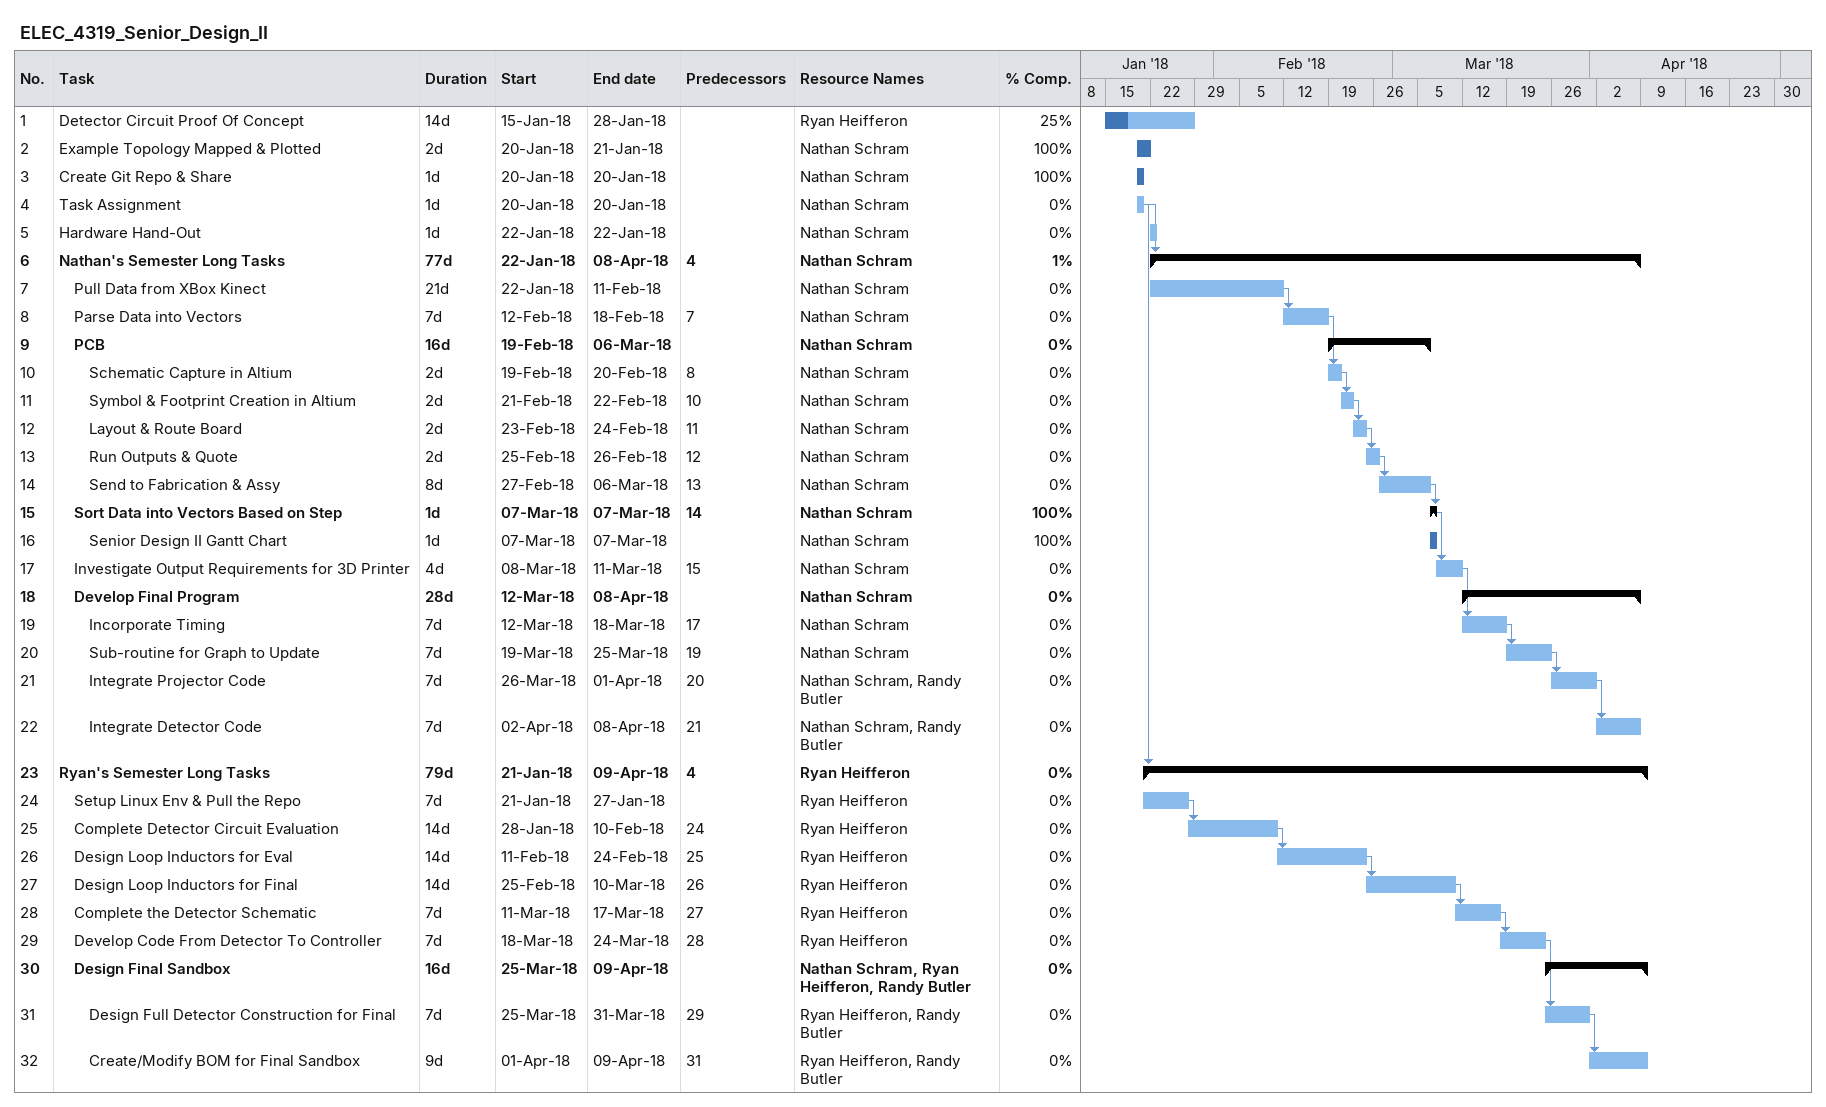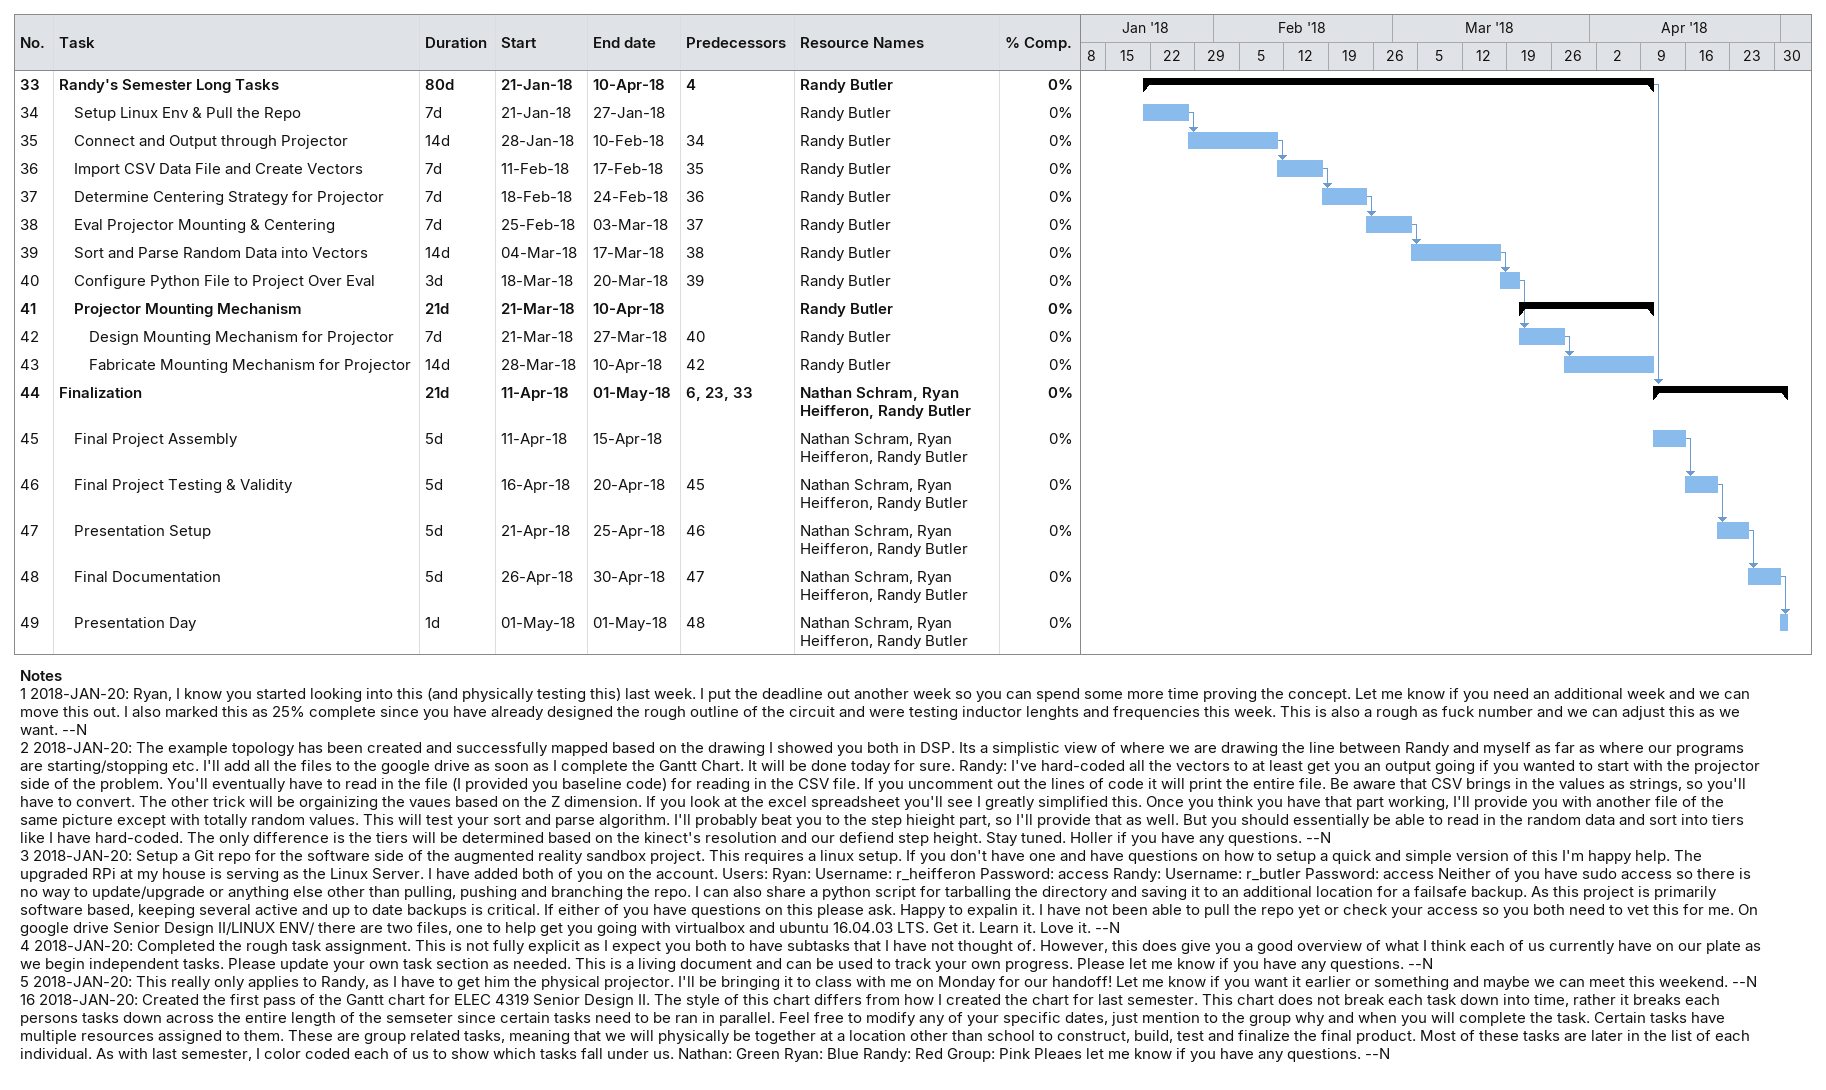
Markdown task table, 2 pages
ELEC_4319_Senior_Design_II

| ID | Level | Task | Duration | Start | Finish | Predecessors | Resources | % complete |
|---|---|---|---|---|---|---|---|---|
| 1 | 1 | Detector Circuit Proof Of Concept | 14d | 2018-01-15 | 2018-01-28 |  | Ryan Heifferon | 25 |
| 2 | 1 | Example Topology Mapped & Plotted | 2d | 2018-01-20 | 2018-01-21 |  | Nathan Schram | 100 |
| 3 | 1 | Create Git Repo & Share | 1d | 2018-01-20 | 2018-01-20 |  | Nathan Schram | 100 |
| 4 | 1 | Task Assignment | 1d | 2018-01-20 | 2018-01-20 |  | Nathan Schram | 0 |
| 5 | 1 | Hardware Hand-Out | 1d | 2018-01-22 | 2018-01-22 |  | Nathan Schram | 0 |
| 6 | 1 | **Nathan's Semester Long Tasks** | 77d | 2018-01-22 | 2018-04-08 | 4 | Nathan Schram | 1 |
| 7 | 2 | Pull Data from XBox Kinect | 21d | 2018-01-22 | 2018-02-11 |  | Nathan Schram | 0 |
| 8 | 2 | Parse Data into Vectors | 7d | 2018-02-12 | 2018-02-18 | 7 | Nathan Schram | 0 |
| 9 | 2 | **PCB** | 16d | 2018-02-19 | 2018-03-06 |  | Nathan Schram | 0 |
| 10 | 3 | Schematic Capture in Altium | 2d | 2018-02-19 | 2018-02-20 | 8 | Nathan Schram | 0 |
| 11 | 3 | Symbol & Footprint Creation in Altium | 2d | 2018-02-21 | 2018-02-22 | 10 | Nathan Schram | 0 |
| 12 | 3 | Layout & Route Board | 2d | 2018-02-23 | 2018-02-24 | 11 | Nathan Schram | 0 |
| 13 | 3 | Run Outputs & Quote | 2d | 2018-02-25 | 2018-02-26 | 12 | Nathan Schram | 0 |
| 14 | 3 | Send to Fabrication & Assy | 8d | 2018-02-27 | 2018-03-06 | 13 | Nathan Schram | 0 |
| 15 | 2 | **Sort Data into Vectors Based on Step** | 1d | 2018-03-07 | 2018-03-07 | 14 | Nathan Schram | 100 |
| 16 | 3 | Senior Design II Gantt Chart | 1d | 2018-03-07 | 2018-03-07 |  | Nathan Schram | 100 |
| 17 | 2 | Investigate Output Requirements for 3D Printer | 4d | 2018-03-08 | 2018-03-11 | 15 | Nathan Schram | 0 |
| 18 | 2 | **Develop Final Program** | 28d | 2018-03-12 | 2018-04-08 |  | Nathan Schram | 0 |
| 19 | 3 | Incorporate Timing | 7d | 2018-03-12 | 2018-03-18 | 17 | Nathan Schram | 0 |
| 20 | 3 | Sub-routine for Graph to Update | 7d | 2018-03-19 | 2018-03-25 | 19 | Nathan Schram | 0 |
| 21 | 3 | Integrate Projector Code | 7d | 2018-03-26 | 2018-04-01 | 20 | Nathan Schram, Randy Butler | 0 |
| 22 | 3 | Integrate Detector Code | 7d | 2018-04-02 | 2018-04-08 | 21 | Nathan Schram, Randy Butler | 0 |
| 23 | 1 | **Ryan's Semester Long Tasks** | 79d | 2018-01-21 | 2018-04-09 | 4 | Ryan Heifferon | 0 |
| 24 | 2 | Setup Linux Env & Pull the Repo | 7d | 2018-01-21 | 2018-01-27 |  | Ryan Heifferon | 0 |
| 25 | 2 | Complete Detector Circuit Evaluation | 14d | 2018-01-28 | 2018-02-10 | 24 | Ryan Heifferon | 0 |
| 26 | 2 | Design Loop Inductors for Eval | 14d | 2018-02-11 | 2018-02-24 | 25 | Ryan Heifferon | 0 |
| 27 | 2 | Design Loop Inductors for Final | 14d | 2018-02-25 | 2018-03-10 | 26 | Ryan Heifferon | 0 |
| 28 | 2 | Complete the Detector Schematic | 7d | 2018-03-11 | 2018-03-17 | 27 | Ryan Heifferon | 0 |
| 29 | 2 | Develop Code From Detector To Controller | 7d | 2018-03-18 | 2018-03-24 | 28 | Ryan Heifferon | 0 |
| 30 | 2 | **Design Final Sandbox** | 16d | 2018-03-25 | 2018-04-09 |  | Nathan Schram, Ryan Heifferon, Randy Butler | 0 |
| 31 | 3 | Design Full Detector Construction for Final | 7d | 2018-03-25 | 2018-03-31 | 29 | Ryan Heifferon, Randy Butler | 0 |
| 32 | 3 | Create/Modify BOM for Final Sandbox | 9d | 2018-04-01 | 2018-04-09 | 31 | Ryan Heifferon, Randy Butler | 0 |
| 33 | 1 | **Randy's Semester Long Tasks** | 80d | 2018-01-21 | 2018-04-10 | 4 | Randy Butler | 0 |
| 34 | 2 | Setup Linux Env & Pull the Repo | 7d | 2018-01-21 | 2018-01-27 |  | Randy Butler | 0 |
| 35 | 2 | Connect and Output through Projector | 14d | 2018-01-28 | 2018-02-10 | 34 | Randy Butler | 0 |
| 36 | 2 | Import CSV Data File and Create Vectors | 7d | 2018-02-11 | 2018-02-17 | 35 | Randy Butler | 0 |
| 37 | 2 | Determine Centering Strategy for Projector | 7d | 2018-02-18 | 2018-02-24 | 36 | Randy Butler | 0 |
| 38 | 2 | Eval Projector Mounting & Centering | 7d | 2018-02-25 | 2018-03-03 | 37 | Randy Butler | 0 |
| 39 | 2 | Sort and Parse Random Data into Vectors | 14d | 2018-03-04 | 2018-03-17 | 38 | Randy Butler | 0 |
| 40 | 2 | Configure Python File to Project Over Eval | 3d | 2018-03-18 | 2018-03-20 | 39 | Randy Butler | 0 |
| 41 | 2 | **Projector Mounting Mechanism** | 21d | 2018-03-21 | 2018-04-10 |  | Randy Butler | 0 |
| 42 | 3 | Design Mounting Mechanism for Projector | 7d | 2018-03-21 | 2018-03-27 | 40 | Randy Butler | 0 |
| 43 | 3 | Fabricate Mounting Mechanism for Projector | 14d | 2018-03-28 | 2018-04-10 | 42 | Randy Butler | 0 |
| 44 | 1 | **Finalization** | 21d | 2018-04-11 | 2018-05-01 | 6, 23, 33 | Nathan Schram, Ryan Heifferon, Randy Butler | 0 |
| 45 | 2 | Final Project Assembly | 5d | 2018-04-11 | 2018-04-15 |  | Nathan Schram, Ryan Heifferon, Randy Butler | 0 |
| 46 | 2 | Final Project Testing & Validity | 5d | 2018-04-16 | 2018-04-20 | 45 | Nathan Schram, Ryan Heifferon, Randy Butler | 0 |
| 47 | 2 | Presentation Setup | 5d | 2018-04-21 | 2018-04-25 | 46 | Nathan Schram, Ryan Heifferon, Randy Butler | 0 |
| 48 | 2 | Final Documentation | 5d | 2018-04-26 | 2018-04-30 | 47 | Nathan Schram, Ryan Heifferon, Randy Butler | 0 |
| 49 | 2 | Presentation Day | 1d | 2018-05-01 | 2018-05-01 | 48 | Nathan Schram, Ryan Heifferon, Randy Butler | 0 |

Notes
- 1: 2018-JAN-20: Ryan, I know you started looking into this (and physically testing this) last week. I put the deadline out another week so you can spend some more time proving the concept. Let me know if you need an additional week and we can move this out. I also marked this as 25% complete since you have already designed the rough outline of the circuit and were testing inductor lenghts and frequencies this week. This is also a rough as fuck number and we can adjust this as we want. --N
- 2: 2018-JAN-20: The example topology has been created and successfully mapped based on the drawing I showed you both in DSP. Its a simplistic view of where we are drawing the line between Randy and myself as far as where our programs are starting/stopping etc. I'll add all the files to the google drive as soon as I complete the Gantt Chart. It will be done today for sure. Randy: I've hard-coded all the vectors to at least get you an output going if you wanted to start with the projector side of the problem. You'll eventually have to read in the file (I provided you baseline code) for reading in the CSV file. If you uncomment out the lines of code it will print the entire file. Be aware that CSV brings in the values as strings, so you'll have to convert. The other trick will be orgainizing the vaues based on the Z dimension. If you look at the excel spreadsheet you'll see I greatly simplified this. Once you think you have that part working, I'll provide you with another file of the same picture except with totally random values. This will test your sort and parse algorithm. I'll probably beat you to the step hieight part, so I'll provide that as well. But you should essentially be able to read in the random data and sort into tiers like I have hard-coded. The only difference is the tiers will be determined based on the kinect's resolution and our defiend step height. Stay tuned. Holler if you have any questions. --N
- 3: 2018-JAN-20: Setup a Git repo for the software side of the augmented reality sandbox project. This requires a linux setup. If you don't have one and have questions on how to setup a quick and simple version of this I'm happy help. The upgraded RPi at my house is serving as the Linux Server. I have added both of you on the account. Users: Ryan: Username: r_heifferon Password: access Randy: Username: r_butler Password: access Neither of you have sudo access so there is no way to update/upgrade or anything else other than pulling, pushing and branching the repo. I can also share a python script for tarballing the directory and saving it to an additional location for a failsafe backup. As this project is primarily software based, keeping several active and up to date backups is critical. If either of you have questions on this please ask. Happy to expalin it. I have not been able to pull the repo yet or check your access so you both need to vet this for me. On google drive Senior Design II/LINUX ENV/ there are two files, one to help get you going with virtualbox and ubuntu 16.04.03 LTS. Get it. Learn it. Love it. --N
- 4: 2018-JAN-20: Completed the rough task assignment. This is not fully explicit as I expect you both to have subtasks that I have not thought of. However, this does give you a good overview of what I think each of us currently have on our plate as we begin independent tasks. Please update your own task section as needed. This is a living document and can be used to track your own progress. Please let me know if you have any questions. --N
- 5: 2018-JAN-20: This really only applies to Randy, as I have to get him the physical projector. I'll be bringing it to class with me on Monday for our handoff! Let me know if you want it earlier or something and maybe we can meet this weekend. --N
- 16: 2018-JAN-20: Created the first pass of the Gantt chart for ELEC 4319 Senior Design II. The style of this chart differs from how I created the chart for last semester. This chart does not break each task down into time, rather it breaks each persons tasks down across the entire length of the semseter since certain tasks need to be ran in parallel. Feel free to modify any of your specific dates, just mention to the group why and when you will complete the task. Certain tasks have multiple resources assigned to them. These are group related tasks, meaning that we will physically be together at a location other than school to construct, build, test and finalize the final product. Most of these tasks are later in the list of each individual. As with last semester, I color coded each of us to show which tasks fall under us. Nathan: Green Ryan: Blue Randy: Red Group: Pink Pleaes let me know if you have any questions. --N
